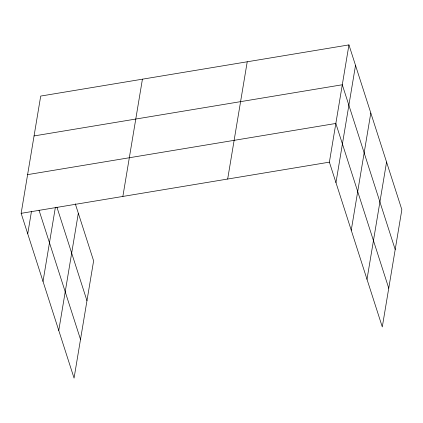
<?xml version="1.0" encoding="UTF-8"?>
<svg xmlns="http://www.w3.org/2000/svg" width="423" height="423" viewBox="0 0 423 423"><rect width="100%" height="100%" fill="white"/><g stroke="black" fill="none" stroke-linecap="round" stroke-linejoin="round"><path stroke-width="0.63" d="M75.294 203.796L93.615 260.848L74.057 378.104L21.15 213.329L40.708 96.069L348.943 44.896L401.85 209.671L382.292 326.931L329.385 162.152L348.943 44.896M27.728 233.808L31.492 211.236M43.014 281.427L55.387 207.259M58.765 330.49L78.324 213.229M122.866 196.441L142.429 79.18M227.669 179.04L247.228 61.784M335.962 182.63L355.521 65.375M351.249 230.249L370.807 112.994M367 279.312L386.564 162.051M34.057 135.936L342.297 84.759L395.198 249.538M27.606 174.636L335.841 123.458L388.748 288.232M21.15 213.329L329.385 162.152M56.931 207.18L86.964 300.716M39.006 210.152L80.507 339.41"/></g></svg>
